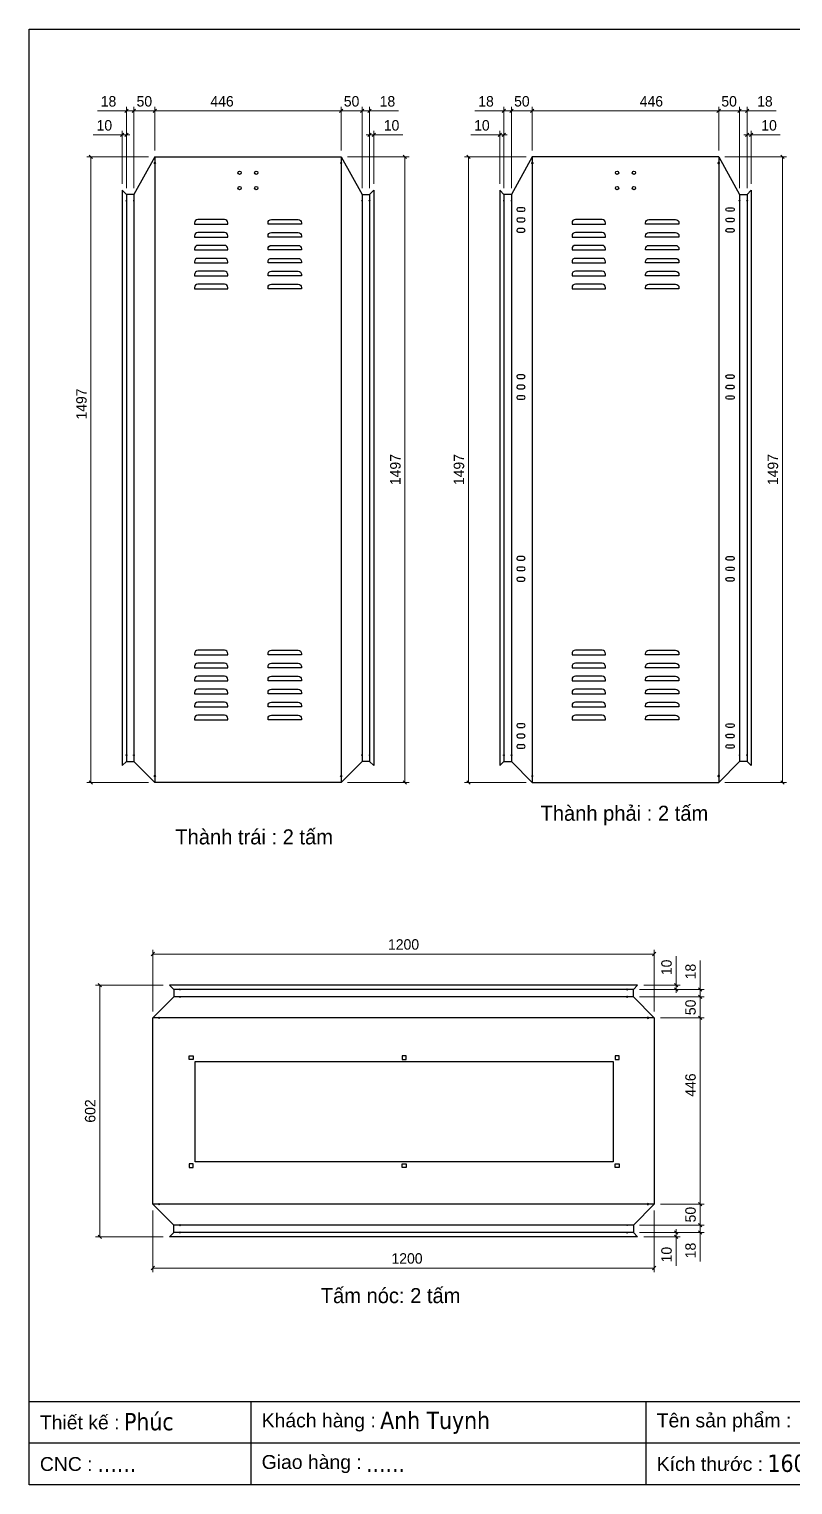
# Model space of a CAD drawing. Header units: millimetres. Extents: x 0 to 4927, y 0 to 3484.
# Drawn here: x 0 to 1828, y 0 to 3484 of the extents above; entities that cross this region are included whole.
import ezdxf
from ezdxf.enums import TextEntityAlignment as Align

# ---------------------------------------------------------------- set-up
doc = ezdxf.new("R2010")
doc.units = ezdxf.units.MM
doc.layers.add('CNC', color=7, linetype='Continuous')
doc.layers.add('DIM', color=253, linetype='Continuous')
doc.styles.add('Arial', font='arial.ttf')
doc.styles.add('Tahoma (Input Text)', font='tahoma.ttf')
doc.dimstyles.new('Dim-25', dxfattribs={"dimtxt": 25, "dimasz": 8, "dimexe": 10, "dimexo": 15, "dimgap": 10, "dimtad": 1, "dimdec": 0, "dimtxsty": 'Standard', "dimblk": 'OBLIQUE', "dimcen": 10, "dimclrd": 5, "dimclre": 5, "dimclrt": 3, "dimazin": 3, "dimtfac": 1, "dimtdec": 0, "dimtmove": 0, "dimatfit": 3, "dimldrblk": 'OBLIQUE', "dimlwd": 9, "dimlwe": 9})

# ---------------------------------------------------------------- blocks, each defined once
blk = doc.blocks.new('*D6')
at = {"color": 0, "linetype": 'ByBlock', "lineweight": -2}
for p, q in [((903.5, 3174.1), (895.5, 3182.1)), ((895.5, 1685.1), (903.5, 1677.1))]:
    blk.add_line(p, q, dxfattribs=at)
at = {"layer": 'Defpoints', "color": 0, "transparency": 16777216}
for p in [(746.8, 3178.1), (746.8, 1681.1), (899.5, 1681.1)]:
    blk.add_point(p, dxfattribs=at)
at = {"layer": 'DIM', "color": 5, "lineweight": 9, "transparency": 16777216}
for p, q in [((761.8, 3178.1), (909.5, 3178.1)), ((899.5, 3178.1), (899.5, 1681.1)), ((761.8, 1681.1), (909.5, 1681.1))]:
    blk.add_line(p, q, dxfattribs=at)
at = {"layer": 'DIM', "color": 3, "transparency": 16777216, "insert": (876.8, 2429.6), "char_height": 25, "attachment_point": 5, "rotation": 90}
blk.add_mtext('1497', dxfattribs=at)
blk = doc.blocks.new('_Oblique')
at = {"color": 0, "linetype": 'ByBlock', "lineweight": -2}
blk.add_line((-0.5, -0.5), (0.5, 0.5), dxfattribs=at)
blk = doc.blocks.new('*D7')
at = {"color": 0, "linetype": 'ByBlock', "lineweight": -2}
for p, q in [((304.8, 3292), (296.8, 3284)), ((742.8, 3284), (750.8, 3292))]:
    blk.add_line(p, q, dxfattribs=at)
at = {"layer": 'Defpoints', "color": 0, "transparency": 16777216}
for p in [(746.8, 3288), (300.8, 3178.1), (746.8, 3178.1)]:
    blk.add_point(p, dxfattribs=at)
at = {"layer": 'DIM', "color": 5, "lineweight": 9, "transparency": 16777216}
for p, q in [((300.8, 3193.1), (300.8, 3298)), ((300.8, 3288), (746.8, 3288)), ((746.8, 3193.1), (746.8, 3298))]:
    blk.add_line(p, q, dxfattribs=at)
at = {"layer": 'DIM', "color": 3, "transparency": 16777216, "insert": (461.8, 3310.7), "char_height": 25, "attachment_point": 5}
blk.add_mtext('446', dxfattribs=at)
blk = doc.blocks.new('*D8')
at = {"color": 0, "linetype": 'ByBlock', "lineweight": -2}
for p, q in [((750.8, 3292), (742.8, 3284)), ((792.8, 3284), (800.8, 3292))]:
    blk.add_line(p, q, dxfattribs=at)
at = {"layer": 'Defpoints', "color": 0, "transparency": 16777216}
for p in [(796.8, 3288), (746.8, 3178.1), (796.8, 3088.1)]:
    blk.add_point(p, dxfattribs=at)
at = {"layer": 'DIM', "color": 5, "lineweight": 9, "transparency": 16777216}
for p, q in [((746.8, 3193.1), (746.8, 3298)), ((746.8, 3288), (796.8, 3288)), ((796.8, 3103.1), (796.8, 3298))]:
    blk.add_line(p, q, dxfattribs=at)
at = {"layer": 'DIM', "color": 3, "transparency": 16777216, "insert": (771.8, 3310.7), "char_height": 25, "attachment_point": 5}
blk.add_mtext('50', dxfattribs=at)
blk = doc.blocks.new('*D9')
at = {"color": 0, "linetype": 'ByBlock', "lineweight": -2}
for p, q in [((792.8, 3284), (800.8, 3292)), ((818.8, 3292), (810.8, 3284))]:
    blk.add_line(p, q, dxfattribs=at)
at = {"layer": 'Defpoints', "color": 0, "transparency": 16777216}
for p in [(814.8, 3288), (796.8, 3088.1), (814.8, 3088.1)]:
    blk.add_point(p, dxfattribs=at)
at = {"layer": 'DIM', "color": 5, "lineweight": 9, "transparency": 16777216}
for p, q in [((796.8, 3288), (788.8, 3288)), ((796.8, 3103.1), (796.8, 3298)), ((796.8, 3288), (814.8, 3288)), ((814.8, 3103.1), (814.8, 3298)), ((814.8, 3288), (884.3, 3288))]:
    blk.add_line(p, q, dxfattribs=at)
at = {"layer": 'DIM', "color": 3, "transparency": 16777216, "insert": (857.6, 3310.7), "char_height": 25, "attachment_point": 5}
blk.add_mtext('18', dxfattribs=at)
blk = doc.blocks.new('*D10')
at = {"color": 0, "linetype": 'ByBlock', "lineweight": -2}
for p, q in [((810.8, 3226.4), (818.8, 3234.4)), ((828.8, 3234.4), (820.8, 3226.4))]:
    blk.add_line(p, q, dxfattribs=at)
at = {"layer": 'Defpoints', "color": 0, "transparency": 16777216}
for p in [(824.8, 3230.4), (814.8, 3088.1), (824.8, 3098.1)]:
    blk.add_point(p, dxfattribs=at)
at = {"layer": 'DIM', "color": 5, "lineweight": 9, "transparency": 16777216}
for p, q in [((814.8, 3103.1), (814.8, 3240.4)), ((824.8, 3113.1), (824.8, 3240.4)), ((814.8, 3230.4), (806.8, 3230.4)), ((814.8, 3230.4), (824.8, 3230.4)), ((824.8, 3230.4), (894.2, 3230.4))]:
    blk.add_line(p, q, dxfattribs=at)
at = {"layer": 'DIM', "color": 3, "transparency": 16777216, "insert": (867.5, 3253.2), "char_height": 25, "attachment_point": 5}
blk.add_mtext('10', dxfattribs=at)
blk = doc.blocks.new('f3daunguoc')
at = {"layer": 'CNC', "color": 2, "lineweight": -3}
blk.add_circle((0, 0), 1.5, dxfattribs=at)
blk = doc.blocks.new('f2dauxuoi')
at = {"layer": 'CNC', "color": 2, "lineweight": -3}
blk.add_circle((0, 0), 1, dxfattribs=at)
blk = doc.blocks.new('*D11')
at = {"color": 0, "linetype": 'ByBlock', "lineweight": -2}
for p, q in [((152.1, 3174.1), (144.1, 3182.1)), ((144.1, 1685.1), (152.1, 1677.1))]:
    blk.add_line(p, q, dxfattribs=at)
at = {"layer": 'Defpoints', "color": 0, "transparency": 16777216}
for p in [(300.8, 3178.1), (148.1, 1681.1), (300.8, 1681.1)]:
    blk.add_point(p, dxfattribs=at)
at = {"layer": 'DIM', "color": 5, "lineweight": 9, "transparency": 16777216}
for p, q in [((285.8, 3178.1), (138.1, 3178.1)), ((148.1, 3178.1), (148.1, 1681.1)), ((285.8, 1681.1), (138.1, 1681.1))]:
    blk.add_line(p, q, dxfattribs=at)
at = {"layer": 'DIM', "color": 3, "transparency": 16777216, "insert": (125.4, 2586.5), "char_height": 25, "attachment_point": 5, "rotation": 90}
blk.add_mtext('1497', dxfattribs=at)
blk = doc.blocks.new('*D12')
at = {"color": 0, "linetype": 'ByBlock', "lineweight": -2}
for p, q in [((254.8, 3292), (246.8, 3284)), ((296.8, 3284), (304.8, 3292))]:
    blk.add_line(p, q, dxfattribs=at)
at = {"layer": 'Defpoints', "color": 0, "transparency": 16777216}
for p in [(250.8, 3288), (300.8, 3178.1), (250.8, 3088.1)]:
    blk.add_point(p, dxfattribs=at)
at = {"layer": 'DIM', "color": 5, "lineweight": 9, "transparency": 16777216}
for p, q in [((250.8, 3103.1), (250.8, 3298)), ((300.8, 3288), (250.8, 3288)), ((300.8, 3193.1), (300.8, 3298))]:
    blk.add_line(p, q, dxfattribs=at)
at = {"layer": 'DIM', "color": 3, "transparency": 16777216, "insert": (275.8, 3310.7), "char_height": 25, "attachment_point": 5}
blk.add_mtext('50', dxfattribs=at)
blk = doc.blocks.new('*D13')
at = {"color": 0, "linetype": 'ByBlock', "lineweight": -2}
for p, q in [((228.8, 3284), (236.8, 3292)), ((254.8, 3292), (246.8, 3284))]:
    blk.add_line(p, q, dxfattribs=at)
at = {"layer": 'Defpoints', "color": 0, "transparency": 16777216}
for p in [(232.8, 3288), (232.8, 3088.1), (250.8, 3088.1)]:
    blk.add_point(p, dxfattribs=at)
at = {"layer": 'DIM', "color": 5, "lineweight": 9, "transparency": 16777216}
for p, q in [((232.8, 3288), (163.3, 3288)), ((232.8, 3103.1), (232.8, 3298)), ((250.8, 3288), (232.8, 3288)), ((250.8, 3103.1), (250.8, 3298)), ((250.8, 3288), (258.8, 3288))]:
    blk.add_line(p, q, dxfattribs=at)
at = {"layer": 'DIM', "color": 3, "transparency": 16777216, "insert": (190.1, 3310.7), "char_height": 25, "attachment_point": 5}
blk.add_mtext('18', dxfattribs=at)
blk = doc.blocks.new('*D14')
at = {"color": 0, "linetype": 'ByBlock', "lineweight": -2}
for p, q in [((218.8, 3226.4), (226.8, 3234.4)), ((236.8, 3234.4), (228.8, 3226.4))]:
    blk.add_line(p, q, dxfattribs=at)
at = {"layer": 'Defpoints', "color": 0, "transparency": 16777216}
for p in [(222.8, 3230.4), (222.8, 3098.1), (232.8, 3088.1)]:
    blk.add_point(p, dxfattribs=at)
at = {"layer": 'DIM', "color": 5, "lineweight": 9, "transparency": 16777216}
for p, q in [((222.8, 3113.1), (222.8, 3240.4)), ((232.8, 3103.1), (232.8, 3240.4)), ((222.8, 3230.4), (153.5, 3230.4)), ((232.8, 3230.4), (222.8, 3230.4)), ((232.8, 3230.4), (240.8, 3230.4))]:
    blk.add_line(p, q, dxfattribs=at)
at = {"layer": 'DIM', "color": 3, "transparency": 16777216, "insert": (180.1, 3253.2), "char_height": 25, "attachment_point": 5}
blk.add_mtext('10', dxfattribs=at)
blk = doc.blocks.new('*D15')
at = {"color": 0, "linetype": 'ByBlock', "lineweight": -2}
for p, q in [((1055.7, 3174.1), (1047.7, 3182.1)), ((1047.7, 1685.1), (1055.7, 1677.1))]:
    blk.add_line(p, q, dxfattribs=at)
at = {"layer": 'Defpoints', "color": 0, "transparency": 16777216}
for p in [(1204.4, 3178.1), (1051.7, 1681.1), (1204.4, 1681.1)]:
    blk.add_point(p, dxfattribs=at)
at = {"layer": 'DIM', "color": 5, "lineweight": 9, "transparency": 16777216}
for p, q in [((1189.4, 3178.1), (1041.7, 3178.1)), ((1051.7, 3178.1), (1051.7, 1681.1)), ((1189.4, 1681.1), (1041.7, 1681.1))]:
    blk.add_line(p, q, dxfattribs=at)
at = {"layer": 'DIM', "color": 3, "transparency": 16777216, "insert": (1028.9, 2429.6), "char_height": 25, "attachment_point": 5, "rotation": 90}
blk.add_mtext('1497', dxfattribs=at)
blk = doc.blocks.new('*D16')
at = {"color": 0, "linetype": 'ByBlock', "lineweight": -2}
for p, q in [((1208.4, 3292), (1200.4, 3284)), ((1646.4, 3284), (1654.4, 3292))]:
    blk.add_line(p, q, dxfattribs=at)
at = {"layer": 'Defpoints', "color": 0, "transparency": 16777216}
for p in [(1204.4, 3288), (1204.4, 3178.1), (1650.4, 3178.1)]:
    blk.add_point(p, dxfattribs=at)
at = {"layer": 'DIM', "color": 5, "lineweight": 9, "transparency": 16777216}
for p, q in [((1204.4, 3193.1), (1204.4, 3298)), ((1650.4, 3288), (1204.4, 3288)), ((1650.4, 3193.1), (1650.4, 3298))]:
    blk.add_line(p, q, dxfattribs=at)
at = {"layer": 'DIM', "color": 3, "transparency": 16777216, "insert": (1489.4, 3310.7), "char_height": 25, "attachment_point": 5}
blk.add_mtext('446', dxfattribs=at)
blk = doc.blocks.new('*D17')
at = {"color": 0, "linetype": 'ByBlock', "lineweight": -2}
for p, q in [((1158.4, 3292), (1150.4, 3284)), ((1200.4, 3284), (1208.4, 3292))]:
    blk.add_line(p, q, dxfattribs=at)
at = {"layer": 'Defpoints', "color": 0, "transparency": 16777216}
for p in [(1154.4, 3288), (1204.4, 3178.1), (1154.4, 3088.1)]:
    blk.add_point(p, dxfattribs=at)
at = {"layer": 'DIM', "color": 5, "lineweight": 9, "transparency": 16777216}
for p, q in [((1154.4, 3103.1), (1154.4, 3298)), ((1204.4, 3288), (1154.4, 3288)), ((1204.4, 3193.1), (1204.4, 3298))]:
    blk.add_line(p, q, dxfattribs=at)
at = {"layer": 'DIM', "color": 3, "transparency": 16777216, "insert": (1179.4, 3310.7), "char_height": 25, "attachment_point": 5}
blk.add_mtext('50', dxfattribs=at)
blk = doc.blocks.new('*D18')
at = {"color": 0, "linetype": 'ByBlock', "lineweight": -2}
for p, q in [((1132.4, 3284), (1140.4, 3292)), ((1158.4, 3292), (1150.4, 3284))]:
    blk.add_line(p, q, dxfattribs=at)
at = {"layer": 'Defpoints', "color": 0, "transparency": 16777216}
for p in [(1136.4, 3288), (1136.4, 3088.1), (1154.4, 3088.1)]:
    blk.add_point(p, dxfattribs=at)
at = {"layer": 'DIM', "color": 5, "lineweight": 9, "transparency": 16777216}
for p, q in [((1136.4, 3288), (1066.8, 3288)), ((1136.4, 3103.1), (1136.4, 3298)), ((1154.4, 3288), (1136.4, 3288)), ((1154.4, 3103.1), (1154.4, 3298)), ((1154.4, 3288), (1162.4, 3288))]:
    blk.add_line(p, q, dxfattribs=at)
at = {"layer": 'DIM', "color": 3, "transparency": 16777216, "insert": (1093.6, 3310.7), "char_height": 25, "attachment_point": 5}
blk.add_mtext('18', dxfattribs=at)
blk = doc.blocks.new('*D19')
at = {"color": 0, "linetype": 'ByBlock', "lineweight": -2}
for p, q in [((1122.4, 3226.4), (1130.4, 3234.4)), ((1140.4, 3234.4), (1132.4, 3226.4))]:
    blk.add_line(p, q, dxfattribs=at)
at = {"layer": 'Defpoints', "color": 0, "transparency": 16777216}
for p in [(1126.4, 3230.4), (1126.4, 3098.1), (1136.4, 3088.1)]:
    blk.add_point(p, dxfattribs=at)
at = {"layer": 'DIM', "color": 5, "lineweight": 9, "transparency": 16777216}
for p, q in [((1126.4, 3113.1), (1126.4, 3240.4)), ((1136.4, 3103.1), (1136.4, 3240.4)), ((1126.4, 3230.4), (1057, 3230.4)), ((1136.4, 3230.4), (1126.4, 3230.4)), ((1136.4, 3230.4), (1144.4, 3230.4))]:
    blk.add_line(p, q, dxfattribs=at)
at = {"layer": 'DIM', "color": 3, "transparency": 16777216, "insert": (1083.7, 3253.2), "char_height": 25, "attachment_point": 5}
blk.add_mtext('10', dxfattribs=at)
blk = doc.blocks.new('*D20')
at = {"color": 0, "linetype": 'ByBlock', "lineweight": -2}
for p, q in [((1807.1, 3174.1), (1799.1, 3182.1)), ((1799.1, 1685.1), (1807.1, 1677.1))]:
    blk.add_line(p, q, dxfattribs=at)
at = {"layer": 'Defpoints', "color": 0, "transparency": 16777216}
for p in [(1650.4, 3178.1), (1650.4, 1681.1), (1803.1, 1681.1)]:
    blk.add_point(p, dxfattribs=at)
at = {"layer": 'DIM', "color": 5, "lineweight": 9, "transparency": 16777216}
for p, q in [((1665.4, 3178.1), (1813.1, 3178.1)), ((1803.1, 3178.1), (1803.1, 1681.1)), ((1665.4, 1681.1), (1813.1, 1681.1))]:
    blk.add_line(p, q, dxfattribs=at)
at = {"layer": 'DIM', "color": 3, "transparency": 16777216, "insert": (1780.3, 2429.6), "char_height": 25, "attachment_point": 5, "rotation": 90}
blk.add_mtext('1497', dxfattribs=at)
blk = doc.blocks.new('*D21')
at = {"color": 0, "linetype": 'ByBlock', "lineweight": -2}
for p, q in [((1654.4, 3292), (1646.4, 3284)), ((1696.4, 3284), (1704.4, 3292))]:
    blk.add_line(p, q, dxfattribs=at)
at = {"layer": 'Defpoints', "color": 0, "transparency": 16777216}
for p in [(1700.4, 3288), (1650.4, 3178.1), (1700.4, 3088.1)]:
    blk.add_point(p, dxfattribs=at)
at = {"layer": 'DIM', "color": 5, "lineweight": 9, "transparency": 16777216}
for p, q in [((1650.4, 3193.1), (1650.4, 3298)), ((1650.4, 3288), (1700.4, 3288)), ((1700.4, 3103.1), (1700.4, 3298))]:
    blk.add_line(p, q, dxfattribs=at)
at = {"layer": 'DIM', "color": 3, "transparency": 16777216, "insert": (1675.4, 3310.7), "char_height": 25, "attachment_point": 5}
blk.add_mtext('50', dxfattribs=at)
blk = doc.blocks.new('*D22')
at = {"color": 0, "linetype": 'ByBlock', "lineweight": -2}
for p, q in [((1696.4, 3284), (1704.4, 3292)), ((1722.4, 3292), (1714.4, 3284))]:
    blk.add_line(p, q, dxfattribs=at)
at = {"layer": 'Defpoints', "color": 0, "transparency": 16777216}
for p in [(1718.4, 3288), (1700.4, 3088.1), (1718.4, 3088.1)]:
    blk.add_point(p, dxfattribs=at)
at = {"layer": 'DIM', "color": 5, "lineweight": 9, "transparency": 16777216}
for p, q in [((1700.4, 3288), (1692.4, 3288)), ((1700.4, 3103.1), (1700.4, 3298)), ((1700.4, 3288), (1718.4, 3288)), ((1718.4, 3103.1), (1718.4, 3298)), ((1718.4, 3288), (1787.9, 3288))]:
    blk.add_line(p, q, dxfattribs=at)
at = {"layer": 'DIM', "color": 3, "transparency": 16777216, "insert": (1761.1, 3310.7), "char_height": 25, "attachment_point": 5}
blk.add_mtext('18', dxfattribs=at)
blk = doc.blocks.new('*D23')
at = {"color": 0, "linetype": 'ByBlock', "lineweight": -2}
for p, q in [((1714.4, 3226.4), (1722.4, 3234.4)), ((1732.4, 3234.4), (1724.4, 3226.4))]:
    blk.add_line(p, q, dxfattribs=at)
at = {"layer": 'Defpoints', "color": 0, "transparency": 16777216}
for p in [(1728.4, 3230.4), (1718.4, 3088.1), (1728.4, 3098.1)]:
    blk.add_point(p, dxfattribs=at)
at = {"layer": 'DIM', "color": 5, "lineweight": 9, "transparency": 16777216}
for p, q in [((1718.4, 3103.1), (1718.4, 3240.4)), ((1728.4, 3113.1), (1728.4, 3240.4)), ((1718.4, 3230.4), (1710.4, 3230.4)), ((1718.4, 3230.4), (1728.4, 3230.4)), ((1728.4, 3230.4), (1797.7, 3230.4))]:
    blk.add_line(p, q, dxfattribs=at)
at = {"layer": 'DIM', "color": 3, "transparency": 16777216, "insert": (1771, 3253.2), "char_height": 25, "attachment_point": 5}
blk.add_mtext('10', dxfattribs=at)
blk = doc.blocks.new('ovan')
at = {"color": 2}
for p, q in [((14.8, 8.5), (3.3, 8.5)), ((3.3, 0), (14.8, 0))]:
    blk.add_line(p, q, dxfattribs=at)
for centre, start, end in [((3.3, 4.3), 90, 270), ((14.8, 4.3), 270, 90)]:
    blk.add_arc(centre, 4.25, start, end, dxfattribs=at)
blk = doc.blocks.new('*D24')
at = {"color": 0, "linetype": 'ByBlock', "lineweight": -2}
for p, q in [((300.2, 523), (292.2, 515)), ((1492.2, 515), (1500.2, 523))]:
    blk.add_line(p, q, dxfattribs=at)
at = {"layer": 'Defpoints', "color": 0, "transparency": 16777216}
for p in [(296.2, 671.7), (1496.2, 671.7), (296.2, 519)]:
    blk.add_point(p, dxfattribs=at)
at = {"layer": 'DIM', "color": 5, "lineweight": 9, "transparency": 16777216}
for p, q in [((296.2, 656.7), (296.2, 509)), ((1496.2, 656.7), (1496.2, 509)), ((1496.2, 519), (296.2, 519))]:
    blk.add_line(p, q, dxfattribs=at)
at = {"layer": 'DIM', "color": 3, "transparency": 16777216, "insert": (904.5, 541.7), "char_height": 25, "attachment_point": 5}
blk.add_mtext('1200', dxfattribs=at)
blk = doc.blocks.new('*D25')
at = {"color": 0, "linetype": 'ByBlock', "lineweight": -2}
for p, q in [((1610, 1113.7), (1602, 1121.7)), ((1602, 675.7), (1610, 667.7))]:
    blk.add_line(p, q, dxfattribs=at)
at = {"layer": 'Defpoints', "color": 0, "transparency": 16777216}
for p in [(1496.2, 1117.7), (1496.2, 671.7), (1606, 671.7)]:
    blk.add_point(p, dxfattribs=at)
at = {"layer": 'DIM', "color": 5, "lineweight": 9, "transparency": 16777216}
for p, q in [((1511.2, 1117.7), (1616, 1117.7)), ((1606, 1117.7), (1606, 671.7)), ((1511.2, 671.7), (1616, 671.7))]:
    blk.add_line(p, q, dxfattribs=at)
at = {"layer": 'DIM', "color": 3, "transparency": 16777216, "insert": (1583.2, 956.7), "char_height": 25, "attachment_point": 5, "rotation": 90}
blk.add_mtext('446', dxfattribs=at)
blk = doc.blocks.new('*D26')
at = {"color": 0, "linetype": 'ByBlock', "lineweight": -2}
for p, q in [((1610, 667.7), (1602, 675.7)), ((1602, 625.7), (1610, 617.7))]:
    blk.add_line(p, q, dxfattribs=at)
at = {"layer": 'Defpoints', "color": 0, "transparency": 16777216}
for p in [(1496.2, 671.7), (1446.2, 621.7), (1606, 621.7)]:
    blk.add_point(p, dxfattribs=at)
at = {"layer": 'DIM', "color": 5, "lineweight": 9, "transparency": 16777216}
for p, q in [((1511.2, 671.7), (1616, 671.7)), ((1606, 671.7), (1606, 621.7)), ((1461.2, 621.7), (1616, 621.7))]:
    blk.add_line(p, q, dxfattribs=at)
at = {"layer": 'DIM', "color": 3, "transparency": 16777216, "insert": (1583.2, 646.7), "char_height": 25, "attachment_point": 5, "rotation": 90}
blk.add_mtext('50', dxfattribs=at)
blk = doc.blocks.new('*D27')
at = {"color": 0, "linetype": 'ByBlock', "lineweight": -2}
for p, q in [((1602, 625.7), (1610, 617.7)), ((1610, 599.7), (1602, 607.7))]:
    blk.add_line(p, q, dxfattribs=at)
at = {"layer": 'Defpoints', "color": 0, "transparency": 16777216}
for p in [(1446.2, 621.7), (1446.2, 603.7), (1606, 603.7)]:
    blk.add_point(p, dxfattribs=at)
at = {"layer": 'DIM', "color": 5, "lineweight": 9, "transparency": 16777216}
for p, q in [((1606, 621.7), (1606, 629.7)), ((1461.2, 621.7), (1616, 621.7)), ((1461.2, 603.7), (1616, 603.7)), ((1606, 621.7), (1606, 603.7)), ((1606, 603.7), (1606, 534.2))]:
    blk.add_line(p, q, dxfattribs=at)
at = {"layer": 'DIM', "color": 3, "transparency": 16777216, "insert": (1583.2, 560.9), "char_height": 25, "attachment_point": 5, "rotation": 90}
blk.add_mtext('18', dxfattribs=at)
blk = doc.blocks.new('*D28')
at = {"color": 0, "linetype": 'ByBlock', "lineweight": -2}
for p, q in [((1544.4, 607.7), (1552.4, 599.7)), ((1552.4, 589.7), (1544.4, 597.7))]:
    blk.add_line(p, q, dxfattribs=at)
at = {"layer": 'Defpoints', "color": 0, "transparency": 16777216}
for p in [(1446.2, 603.7), (1456.2, 593.7), (1548.4, 593.7)]:
    blk.add_point(p, dxfattribs=at)
at = {"layer": 'DIM', "color": 5, "lineweight": 9, "transparency": 16777216}
for p, q in [((1461.2, 603.7), (1558.4, 603.7)), ((1471.2, 593.7), (1558.4, 593.7)), ((1548.4, 603.7), (1548.4, 611.7)), ((1548.4, 603.7), (1548.4, 593.7)), ((1548.4, 593.7), (1548.4, 524.3))]:
    blk.add_line(p, q, dxfattribs=at)
at = {"layer": 'DIM', "color": 3, "transparency": 16777216, "insert": (1525.7, 551), "char_height": 25, "attachment_point": 5, "rotation": 90}
blk.add_mtext('10', dxfattribs=at)
blk = doc.blocks.new('*D29')
at = {"color": 0, "linetype": 'ByBlock', "lineweight": -2}
for p, q in [((300.2, 1274.4), (292.2, 1266.4)), ((1492.2, 1266.4), (1500.2, 1274.4))]:
    blk.add_line(p, q, dxfattribs=at)
at = {"layer": 'Defpoints', "color": 0, "transparency": 16777216}
for p in [(296.2, 1270.4), (296.2, 1117.7), (1496.2, 1117.7)]:
    blk.add_point(p, dxfattribs=at)
at = {"layer": 'DIM', "color": 5, "lineweight": 9, "transparency": 16777216}
for p, q in [((296.2, 1132.7), (296.2, 1280.4)), ((1496.2, 1270.4), (296.2, 1270.4)), ((1496.2, 1132.7), (1496.2, 1280.4))]:
    blk.add_line(p, q, dxfattribs=at)
at = {"layer": 'DIM', "color": 3, "transparency": 16777216, "insert": (896.2, 1293.1), "char_height": 25, "attachment_point": 5}
blk.add_mtext('1200', dxfattribs=at)
blk = doc.blocks.new('*D30')
at = {"color": 0, "linetype": 'ByBlock', "lineweight": -2}
for p, q in [((1610, 1163.7), (1602, 1171.7)), ((1602, 1121.7), (1610, 1113.7))]:
    blk.add_line(p, q, dxfattribs=at)
at = {"layer": 'Defpoints', "color": 0, "transparency": 16777216}
for p in [(1446.2, 1167.7), (1606, 1167.7), (1496.2, 1117.7)]:
    blk.add_point(p, dxfattribs=at)
at = {"layer": 'DIM', "color": 5, "lineweight": 9, "transparency": 16777216}
for p, q in [((1461.2, 1167.7), (1616, 1167.7)), ((1606, 1117.7), (1606, 1167.7)), ((1511.2, 1117.7), (1616, 1117.7))]:
    blk.add_line(p, q, dxfattribs=at)
at = {"layer": 'DIM', "color": 3, "transparency": 16777216, "insert": (1583.2, 1142.7), "char_height": 25, "attachment_point": 5, "rotation": 90}
blk.add_mtext('50', dxfattribs=at)
blk = doc.blocks.new('*D31')
at = {"color": 0, "linetype": 'ByBlock', "lineweight": -2}
for p, q in [((1602, 1189.7), (1610, 1181.7)), ((1610, 1163.7), (1602, 1171.7))]:
    blk.add_line(p, q, dxfattribs=at)
at = {"layer": 'Defpoints', "color": 0, "transparency": 16777216}
for p in [(1446.2, 1185.7), (1606, 1185.7), (1446.2, 1167.7)]:
    blk.add_point(p, dxfattribs=at)
at = {"layer": 'DIM', "color": 5, "lineweight": 9, "transparency": 16777216}
for p, q in [((1606, 1185.7), (1606, 1255.2)), ((1461.2, 1185.7), (1616, 1185.7)), ((1606, 1167.7), (1606, 1185.7)), ((1461.2, 1167.7), (1616, 1167.7)), ((1606, 1167.7), (1606, 1159.7))]:
    blk.add_line(p, q, dxfattribs=at)
at = {"layer": 'DIM', "color": 3, "transparency": 16777216, "insert": (1583.2, 1228.4), "char_height": 25, "attachment_point": 5, "rotation": 90}
blk.add_mtext('18', dxfattribs=at)
blk = doc.blocks.new('*D32')
at = {"color": 0, "linetype": 'ByBlock', "lineweight": -2}
for p, q in [((1544.4, 1199.7), (1552.4, 1191.7)), ((1552.4, 1181.7), (1544.4, 1189.7))]:
    blk.add_line(p, q, dxfattribs=at)
at = {"layer": 'Defpoints', "color": 0, "transparency": 16777216}
for p in [(1446.2, 1185.7), (1456.2, 1195.7), (1548.4, 1195.7)]:
    blk.add_point(p, dxfattribs=at)
at = {"layer": 'DIM', "color": 5, "lineweight": 9, "transparency": 16777216}
for p, q in [((1548.4, 1195.7), (1548.4, 1265.1)), ((1461.2, 1185.7), (1558.4, 1185.7)), ((1471.2, 1195.7), (1558.4, 1195.7)), ((1548.4, 1185.7), (1548.4, 1195.7)), ((1548.4, 1185.7), (1548.4, 1177.7))]:
    blk.add_line(p, q, dxfattribs=at)
at = {"layer": 'DIM', "color": 3, "transparency": 16777216, "insert": (1525.7, 1238.4), "char_height": 25, "attachment_point": 5, "rotation": 90}
blk.add_mtext('10', dxfattribs=at)
blk = doc.blocks.new('*D33')
at = {"color": 0, "linetype": 'ByBlock', "lineweight": -2}
for p, q in [((173.1, 1191.7), (165.1, 1199.7)), ((165.1, 597.7), (173.1, 589.7))]:
    blk.add_line(p, q, dxfattribs=at)
at = {"layer": 'Defpoints', "color": 0, "ltscale": 3, "transparency": 16777216}
for p in [(336.2, 1195.7), (169.1, 593.7), (336.2, 593.7)]:
    blk.add_point(p, dxfattribs=at)
at = {"layer": 'DIM', "color": 5, "lineweight": 9, "ltscale": 3, "transparency": 16777216}
for p, q in [((321.2, 1195.7), (159.1, 1195.7)), ((169.1, 1195.7), (169.1, 593.7)), ((321.2, 593.7), (159.1, 593.7))]:
    blk.add_line(p, q, dxfattribs=at)
at = {"layer": 'DIM', "color": 3, "ltscale": 3, "transparency": 16777216, "insert": (146.3, 894.7), "char_height": 25, "attachment_point": 5, "rotation": 90}
blk.add_mtext('602', dxfattribs=at)
blk = doc.blocks.new('khungtenAsean2')
at = {"color": 7}
for p, q in [((2970, -1980), (0, -1980)), ((320, -1980), (320, -2100)), ((890, -1980), (890, -2100)), ((2020, -2040), (0, -2040))]:
    blk.add_line(p, q, dxfattribs=at)
blk.add_lwpolyline([(0, 0), (2970, 0), (2970, -2100), (0, -2100)], close=True, dxfattribs=at)
at = {"color": 2, "char_height": 20, "width": 917.634, "attachment_point": 4, "style": 'Arial'}
for s, insert in [('  Tên sản phẩm :', (890, -2010)), ('  Thiết kế :', (0, -2010)), ('  Khách hàng :', (320, -2010)), ('  Giao hàng :', (320, -2070)), ('  CNC :', (0, -2070)), ('  Kích thước :', (890, -2070))]:
    blk.add_mtext(s, dxfattribs=dict(at, insert=insert))
at = {"color": 1, "style": 'Tahoma (Input Text)', "flags": 8}
for tag, p in [('#03', (506.6, -2019.3)), ('#01', (137.1, -2021.3)), ('#05', (1106.6, -2021.3)), ('#07', (1834.7, -2021.3)), ('#09', (2146.7, -2021.3)), ('#02', (98.5, -2081.3)), ('#04', (486.1, -2081.3)), ('#06', (1065.3, -2081.3)), ('#08', (1817.4, -2081.3)), ('#10', (2146.7, -2081.3))]:
    blk.add_attdef(tag, p, '', height=25, dxfattribs=at)
blk.add_attdef('#11', text='', height=25, dxfattribs=at).set_placement((2915, -2067.3), align=Align.CENTER)

msp = doc.modelspace()

# ---------------------------------------------------------------- linework, layer by layer
at = {"color": 7}
for p, q in [((300.8, 3178.1), (250.8, 3088.1)), ((300.8, 3178.1), (300.8, 1681.1)), ((300.8, 3178.1), (300.8, 1681.1)), ((746.8, 3178.1), (746.8, 1681.1)), ((746.8, 3178.1), (796.8, 3088.1)), ((1204.4, 3178.1), (1154.4, 3088.1)), ((1204.4, 3178.1), (1204.4, 1681.1)), ((1650.4, 3178.1), (1650.4, 1681.1)), ((1650.4, 3178.1), (1650.4, 1681.1)), ((1650.4, 3178.1), (1700.4, 3088.1)), ((222.8, 3098.1), (222.8, 1721.1)), ((232.8, 3088.1), (222.8, 3098.1)), ((250.8, 3088.1), (232.8, 3088.1)), ((232.8, 3088.1), (232.8, 1731.1)), ((250.8, 3088.1), (250.8, 1731.1)), ((796.8, 3088.1), (814.8, 3088.1)), ((796.8, 3088.1), (796.8, 1731.1)), ((814.8, 3088.1), (824.8, 3098.1)), ((814.8, 3088.1), (814.8, 1731.1)), ((824.8, 3098.1), (824.8, 1721.1)), ((1126.4, 3098.1), (1126.4, 1721.1)), ((1136.4, 3088.1), (1126.4, 3098.1)), ((1154.4, 3088.1), (1136.4, 3088.1)), ((1136.4, 3088.1), (1136.4, 1731.1)), ((1154.4, 3088.1), (1154.4, 1731.1)), ((1700.4, 3088.1), (1718.4, 3088.1)), ((1700.4, 3088.1), (1700.4, 1731.1)), ((1718.4, 3088.1), (1728.4, 3098.1)), ((1718.4, 3088.1), (1718.4, 1731.1)), ((1728.4, 3098.1), (1728.4, 1721.1)), ((222.8, 1721.1), (232.8, 1731.1)), ((232.8, 1731.1), (250.8, 1731.1)), ((300.8, 1681.1), (250.8, 1731.1)), ((746.8, 1681.1), (796.8, 1731.1)), ((814.8, 1731.1), (796.8, 1731.1)), ((824.8, 1721.1), (814.8, 1731.1)), ((1126.4, 1721.1), (1136.4, 1731.1)), ((1136.4, 1731.1), (1154.4, 1731.1)), ((1204.4, 1681.1), (1154.4, 1731.1)), ((1650.4, 1681.1), (1700.4, 1731.1)), ((1718.4, 1731.1), (1700.4, 1731.1)), ((1728.4, 1721.1), (1718.4, 1731.1)), ((1456.2, 1195.7), (336.2, 1195.7)), ((336.2, 1195.7), (346.2, 1185.7)), ((1446.2, 1185.7), (346.2, 1185.7)), ((346.2, 1185.7), (346.2, 1167.7)), ((1446.2, 1185.7), (1456.2, 1195.7)), ((1446.2, 1167.7), (1446.2, 1185.7)), ((296.2, 1117.7), (346.2, 1167.7)), ((1446.2, 1167.7), (346.2, 1167.7)), ((1496.2, 1117.7), (1446.2, 1167.7)), ((1496.2, 1117.7), (296.2, 1117.7)), ((1496.2, 1117.7), (296.2, 1117.7)), ((1496.2, 671.7), (296.2, 671.7)), ((296.2, 671.7), (346.2, 621.7)), ((1496.2, 671.7), (1446.2, 621.7)), ((336.2, 593.7), (346.2, 603.7)), ((1456.2, 593.7), (336.2, 593.7)), ((346.2, 603.7), (346.2, 621.7)), ((1446.2, 621.7), (346.2, 621.7)), ((1446.2, 603.7), (346.2, 603.7)), ((1446.2, 621.7), (1446.2, 603.7)), ((1446.2, 603.7), (1456.2, 593.7))]:
    msp.add_line(p, q, dxfattribs=at)
for points in [[(300.8, 3178.1), (746.8, 3178.1)], [(1650.4, 3178.1), (1204.4, 3178.1)], [(746.8, 1681.1), (300.8, 1681.1)], [(1204.4, 1681.1), (1650.4, 1681.1)], [(296.2, 671.7), (296.2, 1117.7)], [(1496.2, 1117.7), (1496.2, 671.7)]]:
    msp.add_lwpolyline(points, dxfattribs=at)
at = {"color": 2}
for points in [[(467.8, 3028.1), (403.8, 3028.1, 0.414214), (395.8, 3020.1), (395.8, 3017.1), (475.8, 3017.1), (475.8, 3020.1, 0.414214)], [(467.8, 2997.1), (403.8, 2997.1, 0.414214), (395.8, 2989.1), (395.8, 2986.1), (475.8, 2986.1), (475.8, 2989.1, 0.414214)], [(579.8, 3028.1), (643.8, 3028.1, -0.414214), (651.8, 3020.1), (651.8, 3017.1), (571.8, 3017.1), (571.8, 3020.1, -0.414214)], [(579.8, 2997.1), (643.8, 2997.1, -0.414214), (651.8, 2989.1), (651.8, 2986.1), (571.8, 2986.1), (571.8, 2989.1, -0.414214)], [(1371.4, 3028.1), (1307.4, 3028.1, 0.414214), (1299.4, 3020.1), (1299.4, 3017.1), (1379.4, 3017.1), (1379.4, 3020.1, 0.414214)], [(1371.4, 2997.1), (1307.4, 2997.1, 0.414214), (1299.4, 2989.1), (1299.4, 2986.1), (1379.4, 2986.1), (1379.4, 2989.1, 0.414214)], [(1483.4, 3028.1), (1547.4, 3028.1, -0.414214), (1555.4, 3020.1), (1555.4, 3017.1), (1475.4, 3017.1), (1475.4, 3020.1, -0.414214)], [(1483.4, 2997.1), (1547.4, 2997.1, -0.414214), (1555.4, 2989.1), (1555.4, 2986.1), (1475.4, 2986.1), (1475.4, 2989.1, -0.414214)], [(467.8, 2966.1), (403.8, 2966.1, 0.414214), (395.8, 2958.1), (395.8, 2955.1), (475.8, 2955.1), (475.8, 2958.1, 0.414214)], [(579.8, 2966.1), (643.8, 2966.1, -0.414214), (651.8, 2958.1), (651.8, 2955.1), (571.8, 2955.1), (571.8, 2958.1, -0.414214)], [(1371.4, 2966.1), (1307.4, 2966.1, 0.414214), (1299.4, 2958.1), (1299.4, 2955.1), (1379.4, 2955.1), (1379.4, 2958.1, 0.414214)], [(1483.4, 2966.1), (1547.4, 2966.1, -0.414214), (1555.4, 2958.1), (1555.4, 2955.1), (1475.4, 2955.1), (1475.4, 2958.1, -0.414214)], [(467.8, 2935.1), (403.8, 2935.1, 0.414214), (395.8, 2927.1), (395.8, 2924.1), (475.8, 2924.1), (475.8, 2927.1, 0.414214)], [(579.8, 2935.1), (643.8, 2935.1, -0.414214), (651.8, 2927.1), (651.8, 2924.1), (571.8, 2924.1), (571.8, 2927.1, -0.414214)], [(1371.4, 2935.1), (1307.4, 2935.1, 0.414214), (1299.4, 2927.1), (1299.4, 2924.1), (1379.4, 2924.1), (1379.4, 2927.1, 0.414214)], [(1483.4, 2935.1), (1547.4, 2935.1, -0.414214), (1555.4, 2927.1), (1555.4, 2924.1), (1475.4, 2924.1), (1475.4, 2927.1, -0.414214)], [(467.8, 2904.1), (403.8, 2904.1, 0.414214), (395.8, 2896.1), (395.8, 2893.1), (475.8, 2893.1), (475.8, 2896.1, 0.414214)], [(579.8, 2904.1), (643.8, 2904.1, -0.414214), (651.8, 2896.1), (651.8, 2893.1), (571.8, 2893.1), (571.8, 2896.1, -0.414214)], [(1371.4, 2904.1), (1307.4, 2904.1, 0.414214), (1299.4, 2896.1), (1299.4, 2893.1), (1379.4, 2893.1), (1379.4, 2896.1, 0.414214)], [(1483.4, 2904.1), (1547.4, 2904.1, -0.414214), (1555.4, 2896.1), (1555.4, 2893.1), (1475.4, 2893.1), (1475.4, 2896.1, -0.414214)], [(467.8, 2873.1), (403.8, 2873.1, 0.414214), (395.8, 2865.1), (395.8, 2862.1), (475.8, 2862.1), (475.8, 2865.1, 0.414214)], [(579.8, 2873.1), (643.8, 2873.1, -0.414214), (651.8, 2865.1), (651.8, 2862.1), (571.8, 2862.1), (571.8, 2865.1, -0.414214)], [(1371.4, 2873.1), (1307.4, 2873.1, 0.414214), (1299.4, 2865.1), (1299.4, 2862.1), (1379.4, 2862.1), (1379.4, 2865.1, 0.414214)], [(1483.4, 2873.1), (1547.4, 2873.1, -0.414214), (1555.4, 2865.1), (1555.4, 2862.1), (1475.4, 2862.1), (1475.4, 2865.1, -0.414214)], [(467.8, 1997.1), (403.8, 1997.1, 0.414214), (395.8, 1989.1), (395.8, 1986.1), (475.8, 1986.1), (475.8, 1989.1, 0.414214)], [(579.8, 1997.1), (643.8, 1997.1, -0.414214), (651.8, 1989.1), (651.8, 1986.1), (571.8, 1986.1), (571.8, 1989.1, -0.414214)], [(1371.4, 1997.1), (1307.4, 1997.1, 0.414214), (1299.4, 1989.1), (1299.4, 1986.1), (1379.4, 1986.1), (1379.4, 1989.1, 0.414214)], [(1483.4, 1997.1), (1547.4, 1997.1, -0.414214), (1555.4, 1989.1), (1555.4, 1986.1), (1475.4, 1986.1), (1475.4, 1989.1, -0.414214)], [(467.8, 1966.1), (403.8, 1966.1, 0.414214), (395.8, 1958.1), (395.8, 1955.1), (475.8, 1955.1), (475.8, 1958.1, 0.414214)], [(579.8, 1966.1), (643.8, 1966.1, -0.414214), (651.8, 1958.1), (651.8, 1955.1), (571.8, 1955.1), (571.8, 1958.1, -0.414214)], [(1371.4, 1966.1), (1307.4, 1966.1, 0.414214), (1299.4, 1958.1), (1299.4, 1955.1), (1379.4, 1955.1), (1379.4, 1958.1, 0.414214)], [(1483.4, 1966.1), (1547.4, 1966.1, -0.414214), (1555.4, 1958.1), (1555.4, 1955.1), (1475.4, 1955.1), (1475.4, 1958.1, -0.414214)], [(467.8, 1935.1), (403.8, 1935.1, 0.414214), (395.8, 1927.1), (395.8, 1924.1), (475.8, 1924.1), (475.8, 1927.1, 0.414214)], [(579.8, 1935.1), (643.8, 1935.1, -0.414214), (651.8, 1927.1), (651.8, 1924.1), (571.8, 1924.1), (571.8, 1927.1, -0.414214)], [(1371.4, 1935.1), (1307.4, 1935.1, 0.414214), (1299.4, 1927.1), (1299.4, 1924.1), (1379.4, 1924.1), (1379.4, 1927.1, 0.414214)], [(1483.4, 1935.1), (1547.4, 1935.1, -0.414214), (1555.4, 1927.1), (1555.4, 1924.1), (1475.4, 1924.1), (1475.4, 1927.1, -0.414214)], [(467.8, 1904.1), (403.8, 1904.1, 0.414214), (395.8, 1896.1), (395.8, 1893.1), (475.8, 1893.1), (475.8, 1896.1, 0.414214)], [(579.8, 1904.1), (643.8, 1904.1, -0.414214), (651.8, 1896.1), (651.8, 1893.1), (571.8, 1893.1), (571.8, 1896.1, -0.414214)], [(1371.4, 1904.1), (1307.4, 1904.1, 0.414214), (1299.4, 1896.1), (1299.4, 1893.1), (1379.4, 1893.1), (1379.4, 1896.1, 0.414214)], [(1483.4, 1904.1), (1547.4, 1904.1, -0.414214), (1555.4, 1896.1), (1555.4, 1893.1), (1475.4, 1893.1), (1475.4, 1896.1, -0.414214)], [(467.8, 1873.1), (403.8, 1873.1, 0.414214), (395.8, 1865.1), (395.8, 1862.1), (475.8, 1862.1), (475.8, 1865.1, 0.414214)], [(579.8, 1873.1), (643.8, 1873.1, -0.414214), (651.8, 1865.1), (651.8, 1862.1), (571.8, 1862.1), (571.8, 1865.1, -0.414214)], [(1371.4, 1873.1), (1307.4, 1873.1, 0.414214), (1299.4, 1865.1), (1299.4, 1862.1), (1379.4, 1862.1), (1379.4, 1865.1, 0.414214)], [(1483.4, 1873.1), (1547.4, 1873.1, -0.414214), (1555.4, 1865.1), (1555.4, 1862.1), (1475.4, 1862.1), (1475.4, 1865.1, -0.414214)], [(467.8, 1842.1), (403.8, 1842.1, 0.414214), (395.8, 1834.1), (395.8, 1831.1), (475.8, 1831.1), (475.8, 1834.1, 0.414214)], [(579.8, 1842.1), (643.8, 1842.1, -0.414214), (651.8, 1834.1), (651.8, 1831.1), (571.8, 1831.1), (571.8, 1834.1, -0.414214)], [(1371.4, 1842.1), (1307.4, 1842.1, 0.414214), (1299.4, 1834.1), (1299.4, 1831.1), (1379.4, 1831.1), (1379.4, 1834.1, 0.414214)], [(1483.4, 1842.1), (1547.4, 1842.1, -0.414214), (1555.4, 1834.1), (1555.4, 1831.1), (1475.4, 1831.1), (1475.4, 1834.1, -0.414214)]]:
    msp.add_lwpolyline(points, format="xyb", close=True, dxfattribs=at)
for points in [[(392.4, 1018.1), (383.4, 1018.1), (383.4, 1027.1), (392.4, 1027.1)], [(893.2, 1018.1), (902.2, 1018.1), (902.2, 1027.1), (893.2, 1027.1)], [(1402.9, 1018.1), (1411.9, 1018.1), (1411.9, 1027.1), (1402.9, 1027.1)], [(392.4, 768.2), (383.4, 768.2), (383.4, 759.2), (392.4, 759.2)], [(893.2, 768.2), (902.2, 768.2), (902.2, 759.2), (893.2, 759.2)], [(1402.9, 768.2), (1411.9, 768.2), (1411.9, 759.2), (1402.9, 759.2)]]:
    msp.add_lwpolyline(points, close=True, dxfattribs=at)
at = {"color": 2, "ltscale": 3}
msp.add_lwpolyline([(397.2, 1013.4), (1398.2, 1013.4), (1398.2, 773), (397.2, 773)], close=True, dxfattribs=at)
at = {"color": 2}
for centre in [(503.8, 3140.1), (543.8, 3140.1), (1407.4, 3140.1), (1447.4, 3140.1), (503.8, 3103.1), (543.8, 3103.1), (1407.4, 3103.1), (1447.4, 3103.1)]:
    msp.add_circle(centre, 4, dxfattribs=at)

# ---------------------------------------------------------------- block references
at = {"color": 7}
ref = msp.add_blockref('khungtenAsean2', (0, 3483.6), dxfattribs=dict(at, xscale=1.658879999986311, yscale=1.658879999986311, zscale=1.658879999986311))
ref.add_attrib('#06', '1600x1200x500', (1767.3, 31.1), dxfattribs={"color": 1, "height": 41.472, "style": 'Tahoma (Input Text)'})
ref.add_attrib('#04', '......', (806.4, 31.1), dxfattribs={"color": 1, "height": 41.47, "style": 'Tahoma (Input Text)'})
ref.add_attrib('#03', 'Anh Tuynh', (840.3, 133.9), dxfattribs={"color": 1, "height": 41.47, "style": 'Tahoma (Input Text)'})
ref.add_attrib('#02', '......', (163.3, 31.1), dxfattribs={"color": 1, "height": 41.47, "style": 'Tahoma (Input Text)'})
ref.add_attrib('#01', 'Phúc', (227.4, 130.6), dxfattribs={"color": 1, "height": 41.47, "style": 'Tahoma (Input Text)'})
at = {"lineweight": -3, "xscale": -1}
for name, p, rotation in [('f3daunguoc', (300.8, 3163.1), 180), ('f3daunguoc', (746.8, 3163.1), 180), ('f3daunguoc', (1650.4, 3163.1), 180), ('f2dauxuoi', (796.8, 1746.1), 180), ('f2dauxuoi', (814.8, 1746.1), 180), ('f2dauxuoi', (1700.4, 1746.1), 180), ('f2dauxuoi', (1718.4, 1746.1), 180), ('f2dauxuoi', (1431.2, 1185.7), 270), ('f2dauxuoi', (1431.2, 1167.7), 270), ('f3daunguoc', (311.2, 1117.7), 270), ('f3daunguoc', (1481.2, 1117.7), 90), ('f3daunguoc', (1481.2, 671.7), 90), ('f2dauxuoi', (361.2, 621.7), 90), ('f2dauxuoi', (361.2, 603.7), 90)]:
    msp.add_blockref(name, p, dxfattribs=dict(at, rotation=rotation))
at = {"lineweight": -3}
for name, p, rotation in [('f3daunguoc', (300.8, 3163.1), 180), ('f3daunguoc', (1204.4, 3163.1), 180), ('f3daunguoc', (1650.4, 3163.1), 180), ('f2dauxuoi', (232.8, 1746.1), 180), ('f2dauxuoi', (250.8, 1746.1), 180), ('f2dauxuoi', (1136.4, 1746.1), 180), ('f2dauxuoi', (1154.4, 1746.1), 180), ('f2dauxuoi', (361.2, 1185.7), 90), ('f2dauxuoi', (361.2, 1167.7), 90), ('f3daunguoc', (311.2, 1117.7), 270), ('f3daunguoc', (1481.2, 1117.7), 90), ('f3daunguoc', (311.2, 671.7), 270), ('f2dauxuoi', (1431.2, 621.7), 270), ('f2dauxuoi', (1431.2, 603.7), 270)]:
    msp.add_blockref(name, p, dxfattribs=dict(at, rotation=rotation))
at = {"lineweight": -3, "xscale": -1}
for name, p in [('f2dauxuoi', (232.8, 3073.1)), ('f2dauxuoi', (250.8, 3073.1)), ('f2dauxuoi', (1136.4, 3073.1)), ('f2dauxuoi', (1154.4, 3073.1)), ('f3daunguoc', (300.8, 1696.1)), ('f3daunguoc', (1204.4, 1696.1)), ('f3daunguoc', (1650.4, 1696.1))]:
    msp.add_blockref(name, p, dxfattribs=at)
at = {"lineweight": -3}
for name, p in [('f2dauxuoi', (796.8, 3073.1)), ('f2dauxuoi', (814.8, 3073.1)), ('f2dauxuoi', (1700.4, 3073.1)), ('f2dauxuoi', (1718.4, 3073.1)), ('f3daunguoc', (300.8, 1696.1)), ('f3daunguoc', (746.8, 1696.1)), ('f3daunguoc', (1650.4, 1696.1))]:
    msp.add_blockref(name, p, dxfattribs=at)
at = {"color": 2}
for p in [(1167.9, 3047.8), (1167.9, 3022.8), (1167.9, 2997.8), (1167.9, 2647.8), (1167.9, 2622.8), (1167.9, 2597.8), (1167.9, 2212.8), (1167.9, 2187.8), (1167.9, 2162.8), (1167.9, 1812.8), (1167.9, 1787.8), (1167.9, 1762.8)]:
    msp.add_blockref('ovan', p, dxfattribs=at)
at = {"color": 2, "xscale": -1}
for p in [(1686.9, 3047.8), (1686.9, 3022.8), (1686.9, 2997.8), (1686.9, 2647.8), (1686.9, 2622.8), (1686.9, 2597.8), (1686.9, 2212.8), (1686.9, 2187.8), (1686.9, 2162.8), (1686.9, 1812.8), (1686.9, 1787.8), (1686.9, 1762.8)]:
    msp.add_blockref('ovan', p, dxfattribs=at)

# ---------------------------------------------------------------- texts
at = {"color": 2, "char_height": 36, "width": 775, "attachment_point": 5}
for s, insert in [('Thành phải : 2 tấm', (1424.7, 1601.8)), ('Thành trái : 2 tấm', (538.6, 1550.4)), ('Tấm nóc: 2 tấm', (865.2, 452.7))]:
    msp.add_mtext(s, dxfattribs=dict(at, insert=insert))

# ---------------------------------------------------------------- dimensions: what is measured, and where the dimension line sits
at = {"layer": 'DIM', "color": 7}
for base, p1, p2, angle, picture, middle in [((232.8, 3288), (250.8, 3088.1), (232.8, 3088.1), 180, '*D13', (190.1, 3310.7)), ((1136.4, 3288), (1154.4, 3088.1), (1136.4, 3088.1), 180, '*D18', (1093.6, 3310.7)), ((1718.4, 3288), (1700.4, 3088.1), (1718.4, 3088.1), 0, '*D22', (1761.1, 3310.7)), ((222.8, 3230.4), (232.8, 3088.1), (222.8, 3098.1), 180, '*D14', (180.1, 3253.2)), ((1126.4, 3230.4), (1136.4, 3088.1), (1126.4, 3098.1), 180, '*D19', (1083.7, 3253.2)), ((1728.4, 3230.4), (1718.4, 3088.1), (1728.4, 3098.1), 0, '*D23', (1771, 3253.2)), ((1548.4, 1195.7), (1446.2, 1185.7), (1456.2, 1195.7), 90, '*D32', (1525.7, 1238.4)), ((1606, 1185.7), (1446.2, 1167.7), (1446.2, 1185.7), 90, '*D31', (1583.2, 1228.4)), ((1606, 603.7), (1446.2, 621.7), (1446.2, 603.7), 270, '*D27', (1583.2, 560.9)), ((1548.4, 593.7), (1446.2, 603.7), (1456.2, 593.7), 270, '*D28', (1525.7, 551))]:
    dim = msp.add_linear_dim(base=base, p1=p1, p2=p2, angle=angle, dimstyle='Dim-25', dxfattribs=at)
    dim.commit()
    dim.dimension.update_dxf_attribs({"geometry": picture, "text_midpoint": middle})
for base, p1, p2, angle, picture, middle in [((250.8, 3288), (300.8, 3178.1), (250.8, 3088.1), 180, '*D12', (275.8, 3288)), ((1154.4, 3288), (1204.4, 3178.1), (1154.4, 3088.1), 180, '*D17', (1179.4, 3288)), ((1204.4, 3288), (1650.4, 3178.1), (1204.4, 3178.1), 180, '*D16', (1489.4, 3288)), ((1700.4, 3288), (1650.4, 3178.1), (1700.4, 3088.1), 0, '*D21', (1675.4, 3288)), ((148.1, 1681.1), (300.8, 3178.1), (300.8, 1681.1), 90, '*D11', (148.1, 2586.5)), ((899.5, 1681.1), (746.8, 3178.1), (746.8, 1681.1), 90, '*D6', (899.5, 2429.6)), ((1051.7, 1681.1), (1204.4, 3178.1), (1204.4, 1681.1), 90, '*D15', (1051.7, 2429.6)), ((1803.1, 1681.1), (1650.4, 3178.1), (1650.4, 1681.1), 90, '*D20', (1803.1, 2429.6)), ((1606, 1167.7), (1496.2, 1117.7), (1446.2, 1167.7), 90, '*D30', (1606, 1142.7)), ((1606, 671.7), (1496.2, 1117.7), (1496.2, 671.7), 270, '*D25', (1606, 956.7)), ((1606, 621.7), (1496.2, 671.7), (1446.2, 621.7), 270, '*D26', (1606, 646.7))]:
    dim = msp.add_linear_dim(base=base, p1=p1, p2=p2, angle=angle, dimstyle='Dim-25', dxfattribs=at)
    dim.commit()
    dim.dimension.update_dxf_attribs({"geometry": picture, "text_midpoint": middle, "dimtype": 160})
for base, p1, p2, picture, middle in [((746.8, 3288), (300.8, 3178.1), (746.8, 3178.1), '*D7', (461.8, 3288)), ((796.8, 3288), (746.8, 3178.1), (796.8, 3088.1), '*D8', (771.8, 3288)), ((296.2, 1270.4), (1496.2, 1117.7), (296.2, 1117.7), '*D29', (896.2, 1270.4)), ((296.2, 519), (1496.2, 671.7), (296.2, 671.7), '*D24', (904.5, 519))]:
    dim = msp.add_linear_dim(base=base, p1=p1, p2=p2, dimstyle='Dim-25', dxfattribs=at)
    dim.commit()
    dim.dimension.update_dxf_attribs({"geometry": picture, "text_midpoint": middle, "dimtype": 160})
for base, p1, p2, picture, middle in [((814.8, 3288), (796.8, 3088.1), (814.8, 3088.1), '*D9', (857.6, 3310.7)), ((824.8, 3230.4), (814.8, 3088.1), (824.8, 3098.1), '*D10', (867.5, 3253.2))]:
    dim = msp.add_linear_dim(base=base, p1=p1, p2=p2, dimstyle='Dim-25', dxfattribs=at)
    dim.commit()
    dim.dimension.update_dxf_attribs({"geometry": picture, "text_midpoint": middle})
at = {"layer": 'DIM', "color": 7, "ltscale": 3}
dim = msp.add_linear_dim(base=(169.1, 593.7), p1=(336.2, 1195.7), p2=(336.2, 593.7), angle=90, dimstyle='Dim-25', dxfattribs=at)
dim.commit()
dim.dimension.update_dxf_attribs({"geometry": '*D33', "text_midpoint": (146.3, 894.7)})

doc.saveas('drawing.dxf')
